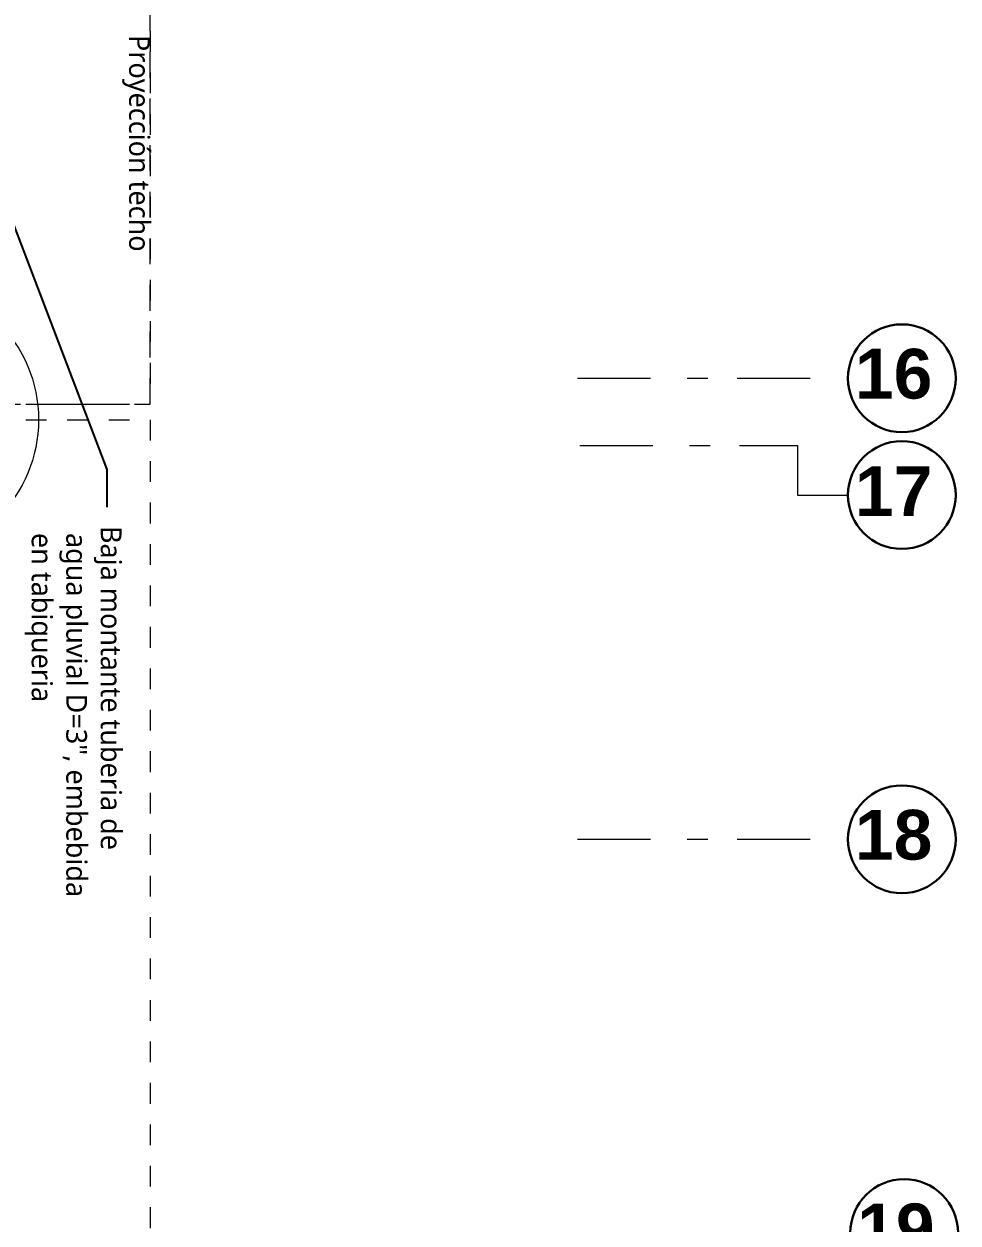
# Model space of a CAD drawing. Header units: millimetres. Extents: x 1 to 121, y 0 to 90.
# Drawn here: x 104.87 to 109.37, y 32.66 to 38.45 of the extents above; entities that cross this region are included whole.
import ezdxf
from ezdxf import colors
from ezdxf.entities.mleader import LeaderData, LeaderLine
from ezdxf.math import Vec2, Vec3

# ---------------------------------------------------------------- set-up
doc = ezdxf.new("R2010")
doc.units = ezdxf.units.MM
for name, pattern in [('DASHED2', [0.375, 0.25, -0.125]), ('Dot & Dashed', [0.670278, 0.352778, -0.176389, 0, -0.141111]), ('HIDDEN2', [0.1875, 0.125, -0.0625])]:
    doc.linetypes.add(name, pattern=pattern)
for name, color, linetype, lineweight in [('Cotas varias El', 253, 'Continuous', 13), ('grafo 2', 31, 'Continuous', 20), ('GRAFO 4', 7, 'Continuous', 30), ('Letras El', 9, 'Continuous', 5), ('proyecciones', 1, 'DASHED2', 5)]:
    doc.layers.add(name, color=color, linetype=linetype, lineweight=lineweight)
doc.styles.add('Generales', font='trebuc.ttf', dxfattribs={"height": 0.1})
doc.styles.add('GENERATED_STYLE_1', font='arialbd.ttf')

msp = doc.modelspace()

# ---------------------------------------------------------------- linework, layer by layer
at = {"layer": 'Cotas varias El', "linetype": 'Dot & Dashed'}
for p, q in [((107.5356, 36.7378), (108.8406, 36.7378)), ((107.5466, 36.4128), (108.5974, 36.4128)), ((107.5356, 34.5133), (108.8406, 34.5133))]:
    msp.add_line(p, q, dxfattribs=at)
msp.add_lwpolyline([(108.5974, 36.4128), (108.5974, 36.1743), (108.8406, 36.1743)], dxfattribs=at)
at = {"layer": 'grafo 2', "color": 251, "true_color": 0x636466}
msp.add_circle((104.2741, 36.5378), 0.6613, dxfattribs=at)
at = {"layer": 'GRAFO 4', "linetype": 'Continuous'}
for centre in [(109.1006, 36.7378), (109.1006, 36.1743), (109.1006, 34.5133), (109.1116, 32.6138)]:
    msp.add_circle(centre, 0.26, dxfattribs=at)
at = {"layer": 'proyecciones', "linetype": 'HIDDEN2', "ltscale": 0.5}
for p, q in [((105.4741, 65.4128), (105.4741, 36.6128)), ((104.2741, 36.6128), (105.4741, 36.6128)), ((104.2741, 36.5378), (105.4741, 36.5378)), ((105.4741, 36.5378), (105.4741, 32.4888))]:
    msp.add_line(p, q, dxfattribs=at)
at = {"layer": 'proyecciones', "linetype": 'HIDDEN2'}
msp.add_lwpolyline([(104.2741, 36.6128), (105.4741, 36.6128), (105.4741, 65.4128), (104.2741, 65.4128)], dxfattribs=at)

# ---------------------------------------------------------------- texts
at = {"char_height": 0.24, "attachment_point": 9, "rotation": 0, "style": 'GENERATED_STYLE_1'}
for s, insert in [('16', (109.2477, 36.6364)), ('17', (109.2477, 36.0729)), ('18', (109.2477, 34.4119)), ('19', (109.2586, 32.5124))]:
    msp.add_mtext(s, dxfattribs=dict(at, insert=insert))
at = {"layer": 'Letras El', "insert": (105.4724, 38.3942), "char_height": 0.115, "attachment_point": 1, "rotation": 270, "style": 'Generales'}
msp.add_mtext('{\\H0.86957x;Proyección techo} ', dxfattribs=at)

# ---------------------------------------------------------------- leaders
at = {"layer": 'Letras El'}
ml = msp.add_multileader_mtext('Standard', dxfattribs=at)
ml.set_content('{\\H0.86957x;Baja montante tuberia de\\P agua pluvial D=3", embebida\\P en tabiqueria}', color=256, style='Generales')
ml.set_leader_properties()
ml.build(insert=Vec2(0, 0))
ml.multileader.update_dxf_attribs({"text_right_attachment_type": 6, "dogleg_length": 0.36, "arrow_head_size": 0.1})
ctx = ml.context
ctx.base_point, ctx.char_height, ctx.arrow_head_size, ctx.landing_gap_size, ctx.plane_origin, ctx.plane_x_axis, ctx.plane_y_axis = Vec3(105.2643, 36.1152), 0.115, 0.1, 0.09, Vec3(105.617, 37.4683), Vec3(0, -1), Vec3(1, 0)
ctx.right_attachment = 6
notes = []
notes.append((ctx, [(0, (1, 1, 0), (105.2643, 36.2979), (0, -1), 0.1826, [(0, [(104.7127, 37.7417)], 0, [])])]))
ctx.mtext.insert, ctx.mtext.text_direction, ctx.mtext.rotation, ctx.mtext.flow_direction = Vec3(105.3359, 36.0252), Vec3(0, -1), 4.712389, 5
for ctx, leaders in notes:
    for number, flags, end, landing, length, lines in leaders:
        leader = LeaderData()
        leader.index, (leader.has_last_leader_line, leader.has_dogleg_vector, leader.attachment_direction) = number, flags
        leader.last_leader_point, leader.dogleg_vector, leader.dogleg_length = Vec3(end), Vec3(landing), length
        for number, points, colour, breaks in lines:
            line = LeaderLine()
            line.index, line.vertices, line.color, line.breaks = number, Vec3.list(points), colors.encode_raw_color(colour), breaks
            leader.lines.append(line)
        ctx.leaders.append(leader)

doc.saveas('drawing.dxf')
